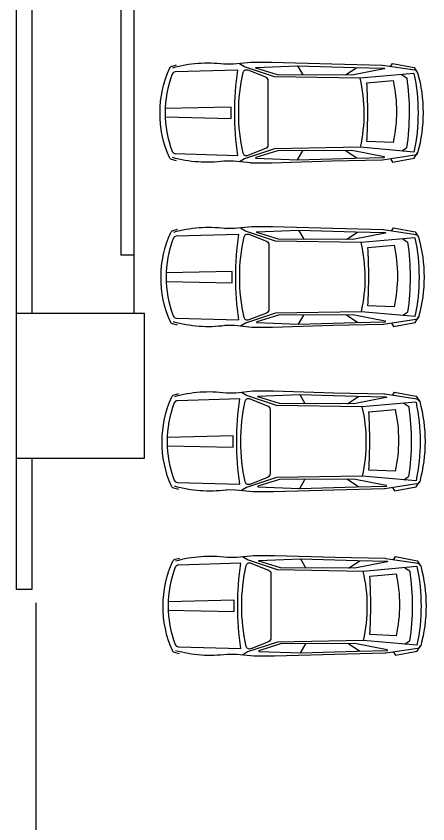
# Model space of a CAD drawing. Extents: x -30 to 1202, y 231 to 898.
# Drawn here: x 42.51 to 48.77, y 389.87 to 402.15 of the extents above; entities that cross this region are included whole.
import ezdxf

# ---------------------------------------------------------------- set-up
doc = ezdxf.new("R2010")
doc.units = 0
doc.header["$LTSCALE"] = 0.04
doc.layers.get('0').update_dxf_attribs({"linetype": 'CONTINUOUS'})
for name, color, linetype in [('PISO', 1, 'CONTINUOUS'), ('PISOS', 1, 'CONTINUOUS'), ('PISOS1', 3, 'CONTINUOUS'), ('VISTA', 2, 'CONTINUOUS')]:
    doc.layers.add(name, color=color, linetype=linetype)

# ---------------------------------------------------------------- blocks, each defined once
blk = doc.blocks.new('Aupln001')
for p, q in [((-2.821, 0.58), (-2.994, 0.694)), ((-2.093, 0.72), (-2.17, 0.582)), ((-3.678, 0.587), (-3.751, 0.537)), ((-3.678, -0.575), (-3.75, -0.526)), ((-2.821, -0.568), (-2.994, -0.682)), ((-2.093, -0.708), (-2.17, -0.571))]:
    blk.add_line(p, q)
for points in [[(-3.506, 0.706), (-3.537, 0.756), (-3.865, 0.694), (-3.918, 0.613, -0.296775), (-3.875, 0.651), (-3.386, 0.724, -0.031441), (-3.379, 0.725), (-2.615, 0.743, 0.001455), (-2.615, 0.743), (-1.694, 0.77, -0.007326), (-1.692, 0.77), (-1.386, 0.77, -0.025363), (-1.38, 0.77), (-1.12, 0.743, 0.024637), (-1.115, 0.743), (-0.986, 0.743, 0.032795), (-0.973, 0.743, -0.100755), (-0.189, 0.686)], [(-0.253, -0.723), (-0.177, -0.703, 0.226888), (-0.143, -0.674, 0.214205), (-0.149, 0.687, 0.224603), (-0.183, 0.716), (-0.253, 0.734)], [(-3.506, -0.695), (-3.537, -0.745), (-3.865, -0.683), (-3.918, -0.602, 0.296775), (-3.875, -0.64), (-3.386, -0.713, 0.031441), (-3.379, -0.714), (-2.615, -0.732, -0.001455), (-2.615, -0.732), (-1.694, -0.759, 0.007326), (-1.692, -0.759), (-1.386, -0.759, 0.025363), (-1.38, -0.758), (-1.12, -0.732, -0.024637), (-1.115, -0.732), (-0.986, -0.731, -0.032795), (-0.973, -0.732, 0.100755), (-0.189, -0.675)]]:
    blk.add_lwpolyline(points, format="xyb")
for points in [[(-3.862, 0.603), (-3.043, 0.531), (-1.74, 0.554), (-1.283, 0.705), (-1.209, 0.752)], [(-0.079, -0.058), (-1.081, -0.081), (-1.081, 0.092), (-0.079, 0.069)], [(-3.862, -0.592), (-3.043, -0.52), (-1.74, -0.543), (-1.283, -0.693), (-1.209, -0.741)]]:
    blk.add_lwpolyline(points)
for points in [[(-2.957, 0.695, -0.001613), (-2.958, 0.695), (-3.408, 0.684, 0.898845), (-3.409, 0.674), (-2.916, 0.579), (-1.785, 0.584), (-1.458, 0.686, 0.843434), (-1.459, 0.696), (-2.092, 0.72, 0.016499), (-2.095, 0.72)], [(-1.264, 0.62, 0.460891), (-1.334, 0.657), (-1.603, 0.551, 0.30819), (-1.642, 0.494), (-1.642, -0.482, 0.30819), (-1.603, -0.54), (-1.334, -0.646, 0.460891), (-1.264, -0.609, 0.109577)], [(-0.233, -0.616), (-1.183, -0.643, 0.072437), (-1.183, 0.654), (-0.233, 0.627, -0.304109), (-0.186, 0.593, -0.182739), (-0.186, -0.582, -0.304109)], [(-3.545, -0.447), (-3.146, -0.429, -0.030108), (-3.146, 0.459), (-3.545, 0.494, 0.109099)], [(-2.957, -0.683, 0.001613), (-2.958, -0.683), (-3.408, -0.673, -0.898845), (-3.409, -0.663), (-2.916, -0.568), (-1.785, -0.573), (-1.458, -0.675, -0.843434), (-1.459, -0.685), (-2.092, -0.708, -0.016499), (-2.095, -0.708)]]:
    blk.add_lwpolyline(points, format="xyb", close=True)
for centre, radius, start, end in [((-1.703, 0.006), 2.297, 164.6672, 195.3328), ((-1.004, 0.006), 2.92, 168.1984, 191.8016), ((-0.075, 0.009), 3.714, 171.8338, 188.2809), ((-0.749, -0.001), 2.352, 166.9232, 192.7419)]:
    blk.add_arc(centre, radius, start, end)

msp = doc.modelspace()

# ---------------------------------------------------------------- linework, layer by layer
at = {"layer": 'PISO'}
for p, q in [((44.299, 433.816), (44.299, 398.515)), ((44.299, 398.515), (44.099, 398.515)), ((44.299, 398.515), (44.299, 397.632)), ((42.809, 393.232), (42.809, 388.432))]:
    msp.add_line(p, q, dxfattribs=at)
at = {"layer": 'PISO', "color": 1}
msp.add_line((44.099, 433.637), (44.099, 398.515), dxfattribs=at)
at = {"layer": 'PISOS1'}
msp.add_lwpolyline([(42.509, 397.632), (42.509, 395.432), (44.459, 395.432), (44.459, 397.632)], close=True, dxfattribs=at)
at = {"layer": 'VISTA', "color": 1}
for p, q in [((42.509, 432.532), (42.509, 397.632)), ((42.749, 432.425), (42.749, 397.632)), ((42.509, 395.432), (42.509, 393.432)), ((42.749, 395.432), (42.749, 393.432)), ((42.749, 393.432), (42.509, 393.432))]:
    msp.add_line(p, q, dxfattribs=at)

# ---------------------------------------------------------------- block references
at = {"layer": 'PISOS', "xscale": -1}
for p in [(44.697, 400.677), (44.712, 398.177), (44.728, 395.677), (44.743, 393.177)]:
    msp.add_blockref('Aupln001', p, dxfattribs=at)

doc.saveas('drawing.dxf')
